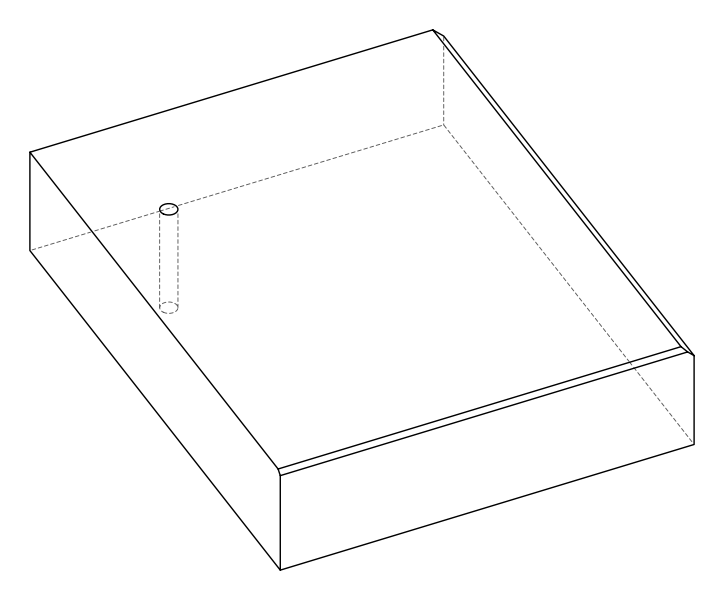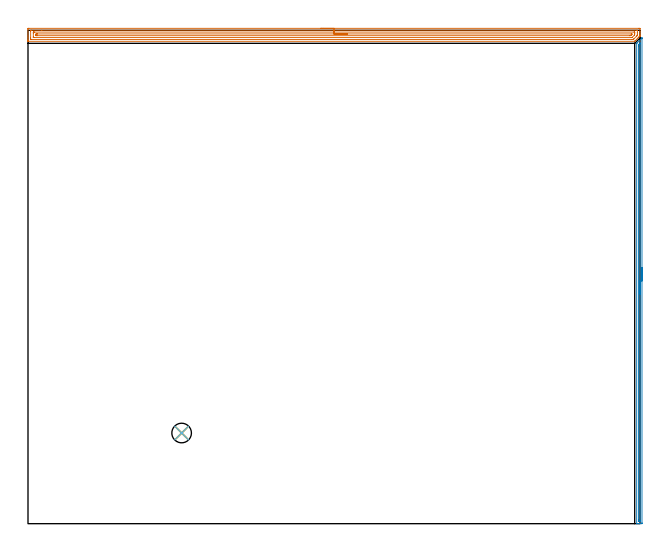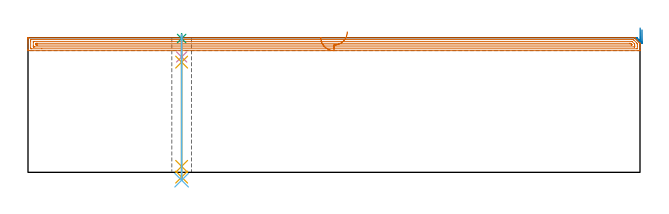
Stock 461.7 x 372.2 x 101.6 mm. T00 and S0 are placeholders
(PLAN: 6 operations, 4 tool changes, 22 min)
(1 AREA_MILL | FG_CHAMFER_SURFACE | UGT0205_001 | 14.96 min | 22148 mm3)
(2 AREA_MILL_1 | FG_CHAMFER_SURFACE_1 | UGT0205_001 | 5.99 min | 2910 mm3)
(3 SPOT_DRILL | STEP1HOLE | NXT0321_9005460120000 | 0.03 min | 14 mm3)
(4 DRILL_BLIND_HOLE_INTO_CENTER | STEP1HOLE | UGT0301_492 | 0.07 min | 932 mm3)
(5 GUN_DRILL_THROUGH_HOLE | STEP1HOLE | UGT0307_006 | 0.51 min | 5611 mm3)
(6 DRILL_TO_ENLARGE_THROUGH_HOLE | STEP1HOLE | UGT0301_279 | 0.44 min | 10870 mm3)
(TOOL UGT0205_001 | Chamfer Mill 20 x 3 x 45 deg. | D20 FL50 Z2)
(TOOL NXT0321_9005460120000 | NC Spot Drill, 142deg, 12mm, Carbide, Uncoated | D12 PA142 FL30 Z2)
(TOOL UGT0301_492 | Carbide Drill 9.7 mm | D9.7 PA118 FL87 Z2)
(TOOL UGT0307_006 | Gun Drill 9 mm | D9 PA130 FL24 Z1)
(TOOL UGT0301_279 | Twist Drill 14.8 mm | D14.8 PA118 FL114 Z2)
(OP 1 AREA_MILL)
G17 G21 G94 G90
T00 M6
G54
G17 G0 G90 X220.85 Y373.7 S1061 M3
G43 Z111.6 H0
Z101.8
G94 G1 X220.888 Z100.929 F250.
X221.002 Z100.064
X221.191 Z99.212
X221.453 Z98.38
X221.787 Z97.574
X222.19 Z96.8
X222.658 Z96.064
X223.19 Z95.372
X223.779 Z94.729
X224.422 Z94.14
X225.114 Z93.609
X225.85 Z93.14
X226.624 Z92.737
X227.43 Z92.403
X228.262 Z92.141
X229.114 Z91.952
X229.978 Z91.838
X230.85 Z91.8
X460.585
X461.072 Y373.698 Z91.802
X461.554 Y373.694 Z91.803
X461.691 Y373.691 Z91.805
X461.7 Y373.218 Z92.278
Y371.451 Z94.044
Y370.041 Z95.455
Y368.8 Z96.694
Y368.263 Z97.234
X461.694 Y367.916 Z97.583
X461.692 Y367.904 Z97.595
X461.668 Y367.871 Z97.628
X461.567 Y367.766 Z97.733
X461.001 Y367.201 Z98.299
X460.834 Y367.033 Z98.464
X460.774 Y366.973 Z98.525
X460.147 Y366.347 Z99.153
X459.951 Y366.149 Z99.347
X459.294 Y365.494 Z100.006
X459.067 Y365.265 Z100.231
X458.44 Y364.64 Z100.86
X457.919 Y364.119 Z101.381
X457.76 Y363.962 Z101.534
X457.695 Y363.904 Z101.589
X457.496 Y363.9 Z101.6
X0.181
X0.056 Y363.904 Z101.59
X0.031 Y363.913 Z101.579
X0.01 Y363.934 Z101.557
X0. Y364.29 Z101.209
Y364.55 Z100.95
Y365.265 Z100.23
Y366.507 Z98.99
Y367.916 Z97.579
Y372.955 Z92.542
X0.003 Y373.218 Z92.279
X0.009 Y373.692 Z91.806
X0.146 Y373.695 Z91.803
X0.628 Y373.7 Z91.8
X230.85
Y372.286 Z93.214
X459.334 Y372.285 Z93.215
X459.676 Y372.279 Z93.221
X459.69 Y372.168 Z93.332
X459.698 Y371.926 Z93.574
X459.7 Y370.567 Z94.933
Y369.272 Z96.228
X459.697 Y368.8 Z96.7
X459.692 Y368.397 Z97.103
X459.681 Y368.343 Z97.157
X459.652 Y368.309 Z97.191
X459.573 Y368.225 Z97.275
X459.284 Y367.933 Z97.567
X457.053 Y365.703 Z99.797
X456.902 Y365.553 Z99.947
X456.779 Y365.434 Z100.066
X456.695 Y365.357 Z100.143
X456.65 Y365.321 Z100.179
X456.602 Y365.317 Z100.183
X456.551 Y365.315 Z100.185
X455.708 Y365.314 Z100.186
X2.366 Y365.315 Z100.185
X2.024 Y365.321 Z100.179
X2.01 Y365.432 Z100.068
X2.002 Y365.674 Z99.826
X2. Y366.149 Z99.351
Y366.56 Z98.94
X2.001 Y371.451 Z94.049
X2.002 Y371.86 Z93.64
X2.01 Y372.267 Z93.233
X2.416 Y372.283 Z93.217
X2.466 Y372.285 Z93.215
X10.421 Y372.286 Z93.214
X230.85
Y370.871 Z94.629
X457.188
X457.496 Y370.87 Z94.63
X457.598 Y370.868 Z94.632
X457.677 Y370.865 Z94.635
X457.69 Y370.858 Z94.642
X457.694 Y370.826 Z94.674
X457.697 Y370.769 Z94.731
X457.699 Y370.567 Z94.933
X457.7 Y370.365 Z95.135
X457.699 Y369.684 Z95.816
Y369.483 Z96.017
X457.69 Y368.8 Z96.7
X457.596 Y368.701 Z96.799
X457.496 Y368.596 Z96.904
X455.821 Y366.921 Z98.579
X455.708 Y366.811 Z98.689
X455.629 Y366.74 Z98.76
X455.56 Y366.735 Z98.765
X455.414 Y366.732 Z98.768
X455.121 Y366.729 Z98.771
X4.512
X4.204 Y366.73 Z98.77
X4.102 Y366.732 Z98.768
X4.023 Y366.735 Z98.765
X4.01 Y366.742 Z98.758
X4.006 Y366.773 Z98.727
X4.003 Y366.831 Z98.669
X4.001 Y367.033 Z98.467
X4. Y367.235 Z98.265
Y369.885 Z95.615
X4.001 Y370.567 Z94.933
X4.003 Y370.766 Z94.734
X4.01 Y370.835 Z94.665
X4.02 Y370.865 Z94.635
X4.051 Y370.866 Z94.634
X4.204 Y370.869 Z94.631
X4.791 Y370.871 Z94.629
X5.098
X230.85
Y369.457 Z96.043
X455.043 Y369.456 Z96.044
X455.478 Y369.453 Z96.047
X455.687 Y369.45 Z96.05
X455.683 Y369.244 Z96.256
X455.475 Y369.03 Z96.47
X455.25 Y368.8 Z96.7
X455.033 Y368.583 Z96.917
X454.813 Y368.368 Z97.132
X454.578 Y368.149 Z97.351
X453.919 Y368.144 Z97.356
X453.69 Y368.143 Z97.357
X6.886
X6.656 Y368.144 Z97.356
X6.131 Y368.149 Z97.351
X6.01 Y368.152 Z97.348
X6.006 Y368.361 Z97.139
X6. Y368.792 Z96.708
X6.006 Y369.238 Z96.262
X6.01 Y369.45 Z96.05
X6.226 Y369.453 Z96.047
X6.886 Y369.457 Z96.043
X7.116
X230.85
X231.722 Z96.081
X232.586 Z96.195
X233.438 Z96.383
X234.27 Z96.646
X235.076 Z96.98
X235.85 Z97.382
X236.586 Z97.851
X237.278 Z98.382
X237.921 Z98.972
X238.51 Z99.615
X239.042 Z100.307
X239.51 Z101.043
X239.913 Z101.817
X240.247 Z102.623
X240.509 Z103.455
X240.698 Z104.306
X240.812 Z105.171
X240.85 Z106.043
G0 Z111.6
M5
M2
(OP 2 AREA_MILL_1)
G17 G21 G94 G90
T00 M6
G54
G17 G0 G90 X463.2 Y193.2 S1061 M3
G43 Z111.6 H0
Z107.6
G94 G1 Y193.162 Z106.728 F250.
Y193.048 Z105.864
Y192.859 Z105.012
Y192.597 Z104.18
Y192.263 Z103.374
Y191.86 Z102.6
Y191.392 Z101.864
Y190.861 Z101.172
Y190.271 Z100.529
Y189.628 Z99.94
Y188.936 Z99.408
Y188.2 Z98.94
Y187.426 Z98.537
Y186.62 Z98.203
Y185.788 Z97.941
Y184.937 Z97.752
Y184.072 Z97.638
Y183.2 Z97.6
X463.199 Y0.611 Z97.601
X463.198 Y0.342 Z97.6
X463.193 Y0.01 Z97.602
X462.936 Y0. Z97.859
X461.52 Z99.277
X460.332 Z100.463
X459.395 Z101.405
X459.297 Z101.495
X459.251 Z101.54
X459.202 Y0.01 Z101.588
X459.2 Y0.164 Z101.6
Y362.218
X459.203 Y362.395 Z101.589
X459.266 Y362.464 Z101.53
X459.464 Y362.663 Z101.336
X463.068 Y366.269 Z97.729
X463.134 Y366.337 Z97.659
X463.191 Y366.383 Z97.601
X463.194 Y366.368 Z97.599
X463.197 Y366.349 Z97.597
X463.199 Y366.303 Z97.599
Y366.235
X463.2 Y183.2 Z97.6
X461.786 Z99.014
X461.785 Y2.397 Z99.015
X461.783 Y2.096 Z99.017
X461.781 Y2.022 Z99.019
X461.78 Y2.011 Z99.02
X461.76 Y2.007 Z99.04
X461.714 Y2.003 Z99.086
X461.585 Y2.001 Z99.215
X461.2 Z99.6
X460.715 Y2.003 Z100.085
X460.635 Y2.009 Z100.165
X460.621 Y2.012 Z100.179
X460.619 Y2.038 Z100.181
X460.616 Y2.105 Z100.184
X460.615 Y2.397 Z100.185
X460.614 Y2.999 Z100.186
Y360.432
X460.616 Y361.032 Z100.184
X460.62 Y361.325 Z100.18
X460.621 Y361.357 Z100.179
X460.649 Y361.39 Z100.151
X460.704 Y361.45 Z100.096
X460.787 Y361.537 Z100.013
X460.892 Y361.642 Z99.908
X461.2 Y361.95 Z99.6
X461.467 Y362.218 Z99.333
X461.576 Y362.324 Z99.224
X461.777 Y362.517 Z99.023
X461.779 Y362.516 Z99.021
X461.782 Y362.512 Z99.018
X461.785 Y362.218 Z99.015
X461.786 Y362.013 Z99.014
Y183.2
Y182.329 Z99.052
Y181.464 Z99.166
Y180.612 Z99.355
Y179.78 Z99.617
Y178.974 Z99.951
Y178.2 Z100.354
Y177.464 Z100.823
Y176.772 Z101.354
Y176.129 Z101.943
Y175.54 Z102.586
Y175.009 Z103.278
Y174.54 Z104.014
Y174.137 Z104.788
Y173.803 Z105.594
Y173.541 Z106.426
Y173.352 Z107.278
Y173.238 Z108.143
Y173.2 Z109.014
G0 Z111.6
M5
M2
(OP 3 SPOT_DRILL)
G17 G21 G94 G90
T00 M6
G54
G17 G0 G90 X115.9 Y68.4 S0 M3
G43 Z111.6 H0
G94 G81 G98 Z100.963 F250. R104.6
G80
M5
M2
(OP 4 DRILL_BLIND_HOLE_INTO_CENTER)
G17 G21 G94 G90
T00 M6
G54
G17 G0 G90 X115.9 Y68.4 S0 M3
G43 Z111.6 H0
G94 G81 G98 Z87.05 F250. R103.6
G80
M5
M2
(OP 5 GUN_DRILL_THROUGH_HOLE)
G17 G21 G94 G90
T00 M6
G54
G17 G0 G90 X115.9 Y68.4 M8
G43 Z111.6 H0
Z99.189
S716 M3
G94 G1 Z83.155 F125. M26
G4 X.084
Z4.5 F250.
G4 X.084
Z-3.598 F125.
G4 X.084
M5
M9
G0 Z99.189
Z111.6
M2
(OP 6 DRILL_TO_ENLARGE_THROUGH_HOLE)
G17 G21 G94 G90
T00 M6
G54
G17 G0 G90 X115.9 Y68.4 S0 M3
G43 Z111.6 H0
G94 G73 G98 Z-5.946 F250. Q13.443 R103.6
G80
M5
M2
